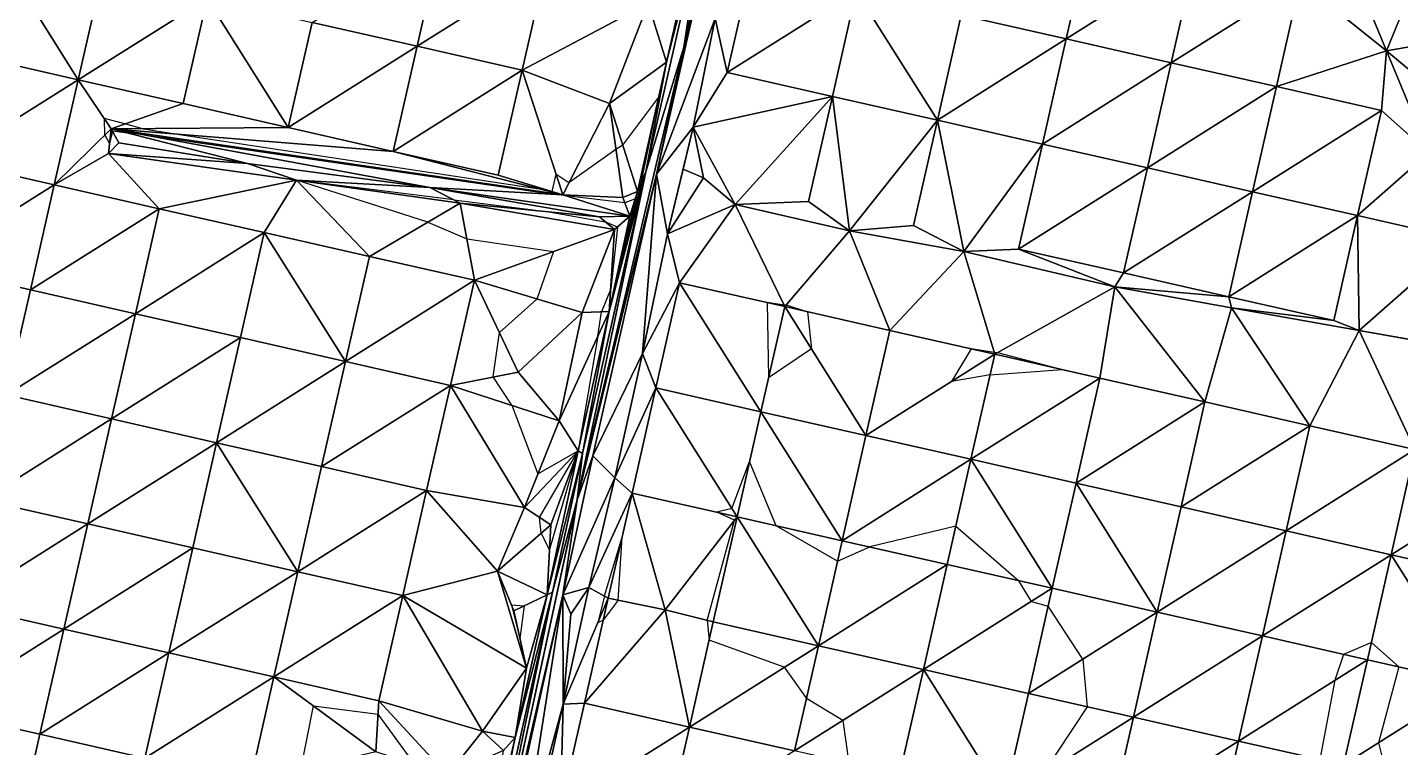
# Model space of a CAD drawing. Extents: x 452550 to 453808, y 451368 to 453069.
# Drawn here: x 453083.2 to 453210.6, y 452845 to 452911.9 of the extents above; entities that cross this region are included whole.
import ezdxf

# ---------------------------------------------------------------- set-up
doc = ezdxf.new("R2010")
doc.units = 0
doc.header["$LTSCALE"] = 0.35
doc.header["$MEASUREMENT"] = 0
doc.linetypes.add('DASHED', pattern=[5442.857143, 3628.571429, -1814.285714])
doc.layers.add('Default', color=42, linetype='Continuous', lineweight=25)
doc.layers.add('FPS_Contours-Minor', color=40, linetype='DASHED', lineweight=25)

msp = doc.modelspace()

# ---------------------------------------------------------------- linework, layer by layer
at = {"layer": 'Default', "color": 8, "linetype": 'Continuous', "lineweight": 25}
for points in [[(453144.1, 452910.04, 13.53), (453145.96, 452922.18, 13.94), (453152.18, 452946.52, 13.53)], [(453146.94, 452921.96, 13.94), (453144.1, 452910.04, 13.53), (453152.18, 452946.52, 13.53)], [(453140.58, 452898.47, 13.89), (453142.5, 452908.64, 13.97), (453145.96, 452922.18, 13.94)], [(453144.1, 452910.04, 13.53), (453140.58, 452898.47, 13.89), (453145.96, 452922.18, 13.94)], [(453141.55, 452898.25, 13.89), (453144.1, 452910.04, 13.53), (453146.94, 452921.96, 13.94)], [(453147.02, 452912.69, 13.92), (453141.55, 452898.25, 13.89), (453146.94, 452921.96, 13.94)], [(453142.5, 452908.64, 13.97), (453145.34, 452921.22, 14.04), (453145.96, 452922.18, 13.94)], [(453140.8, 452914.07, 13.93), (453145.34, 452921.22, 14.04), (453142.5, 452908.64, 13.97)], [(453179.6, 452910.8, 13.98), (453169.85, 452913.01, 13.96), (453181.81, 452920.55, 14)], [(453179.6, 452910.8, 13.98), (453181.81, 452920.55, 14), (453191.57, 452918.34, 14.01)], [(453201.32, 452916.13, 13.94), (453204.81, 452920.63, 14.03), (453209.35, 452909.69, 13.99)], [(453204.81, 452920.63, 14.03), (453211.07, 452913.92, 13.95), (453209.35, 452909.69, 13.99)], [(453078.12, 452909.23, 13.86), (453080.33, 452918.98, 13.91), (453087.87, 452907.01, 13.92)], [(453087.87, 452907.01, 13.92), (453080.33, 452918.98, 13.91), (453090.08, 452916.76, 13.97)], [(453119.34, 452910.11, 13.92), (453109.59, 452912.33, 13.9), (453121.55, 452919.87, 13.93)], [(453119.34, 452910.11, 13.92), (453121.55, 452919.87, 13.93), (453131.31, 452917.65, 13.96)], [(453129.09, 452907.9, 13.95), (453119.34, 452910.11, 13.92), (453131.31, 452917.65, 13.96)], [(453129.09, 452907.9, 13.95), (453131.31, 452917.65, 13.96), (453140.8, 452914.07, 13.93)], [(453189.35, 452908.59, 13.98), (453179.6, 452910.8, 13.98), (453191.57, 452918.34, 14.01)], [(453189.35, 452908.59, 13.98), (453191.57, 452918.34, 14.01), (453201.32, 452916.13, 13.94)], [(453087.87, 452907.01, 13.92), (453090.08, 452916.76, 13.97), (453099.84, 452914.55, 13.92)], [(453150.34, 452917.43, 13.98), (453148.13, 452907.68, 13.92), (453147.02, 452912.69, 13.92)], [(453148.13, 452907.68, 13.92), (453150.34, 452917.43, 13.98), (453160.1, 452915.22, 13.95)], [(453157.89, 452905.46, 13.96), (453148.13, 452907.68, 13.92), (453160.1, 452915.22, 13.95)], [(453157.89, 452905.46, 13.96), (453160.1, 452915.22, 13.95), (453167.64, 452903.25, 13.96)], [(453167.64, 452903.25, 13.96), (453160.1, 452915.22, 13.95), (453169.85, 452913.01, 13.96)], [(453199.11, 452906.38, 13.95), (453189.35, 452908.59, 13.98), (453201.32, 452916.13, 13.94)], [(453199.11, 452906.38, 13.95), (453201.32, 452916.13, 13.94), (453209.35, 452909.69, 13.99)], [(453097.62, 452904.8, 13.92), (453087.87, 452907.01, 13.92), (453099.84, 452914.55, 13.92)], [(453097.62, 452904.8, 13.92), (453099.84, 452914.55, 13.92), (453107.37, 452902.58, 13.9)], [(453107.37, 452902.58, 13.9), (453099.84, 452914.55, 13.92), (453109.59, 452912.33, 13.9)], [(453129.09, 452907.9, 13.95), (453140.8, 452914.07, 13.93), (453137.21, 452904.81, 13.93)], [(453137.21, 452904.81, 13.93), (453140.8, 452914.07, 13.93), (453142.5, 452908.64, 13.97)], [(453211.07, 452913.92, 13.95), (453220.82, 452911.71, 13.98), (453209.35, 452909.69, 13.99)], [(453147.02, 452912.69, 13.92), (453144.98, 452902.6, 13.95), (453141.55, 452898.25, 13.89)], [(453147.02, 452912.69, 13.92), (453148.13, 452907.68, 13.92), (453144.98, 452902.6, 13.95)], [(453167.64, 452903.25, 13.96), (453169.85, 452913.01, 13.96), (453179.6, 452910.8, 13.98)], [(453107.37, 452902.58, 13.9), (453109.59, 452912.33, 13.9), (453119.34, 452910.11, 13.92)], [(453220.82, 452911.71, 13.98), (453218.61, 452901.96, 13.95), (453209.35, 452909.69, 13.99)], [(453117.12, 452900.36, 13.93), (453107.37, 452902.58, 13.9), (453119.34, 452910.11, 13.92)], [(453117.12, 452900.36, 13.93), (453119.34, 452910.11, 13.92), (453129.09, 452907.9, 13.95)], [(453141.55, 452898.25, 13.89), (453134.19, 452868.02, 13.49), (453144.1, 452910.04, 13.53)], [(453134.19, 452868.02, 13.49), (453140.58, 452898.47, 13.89), (453144.1, 452910.04, 13.53)], [(453177.39, 452901.04, 13.97), (453167.64, 452903.25, 13.96), (453179.6, 452910.8, 13.98)], [(453177.39, 452901.04, 13.97), (453179.6, 452910.8, 13.98), (453189.35, 452908.59, 13.98)], [(453075.9, 452899.48, 13.88), (453078.12, 452909.23, 13.86), (453087.87, 452907.01, 13.92)], [(453137.21, 452904.81, 13.93), (453142.5, 452908.64, 13.97), (453139.8, 452896.63, 14.08)], [(453142.5, 452908.64, 13.97), (453140.58, 452898.47, 13.89), (453139.8, 452896.63, 14.08)], [(453187.14, 452898.83, 13.99), (453177.39, 452901.04, 13.97), (453189.35, 452908.59, 13.98)], [(453187.14, 452898.83, 13.99), (453189.35, 452908.59, 13.98), (453199.11, 452906.38, 13.95)], [(453208.86, 452904.17, 13.92), (453199.11, 452906.38, 13.95), (453209.35, 452909.69, 13.99)], [(453208.86, 452904.17, 13.92), (453209.35, 452909.69, 13.99), (453213.27, 452900.23, 14.01)], [(453209.35, 452909.69, 13.99), (453218.61, 452901.96, 13.95), (453213.27, 452900.23, 14.01)], [(453126.87, 452898.15, 13.95), (453117.12, 452900.36, 13.93), (453129.09, 452907.9, 13.95)], [(453126.87, 452898.15, 13.95), (453129.09, 452907.9, 13.95), (453132.86, 452896.34, 14.01)], [(453129.09, 452907.9, 13.95), (453137.21, 452904.81, 13.93), (453132.86, 452896.34, 14.01)], [(453148.13, 452907.68, 13.92), (453157.89, 452905.46, 13.96), (453144.98, 452902.6, 13.95)], [(453085.65, 452897.26, 13.84), (453075.9, 452899.48, 13.88), (453087.87, 452907.01, 13.92)], [(453085.65, 452897.26, 13.84), (453087.87, 452907.01, 13.92), (453090.92, 452902.47, 14.02)], [(453087.87, 452907.01, 13.92), (453097.62, 452904.8, 13.92), (453090.92, 452902.47, 14.02)], [(453196.9, 452896.62, 13.97), (453187.14, 452898.83, 13.99), (453199.11, 452906.38, 13.95)], [(453196.9, 452896.62, 13.97), (453199.11, 452906.38, 13.95), (453208.86, 452904.17, 13.92)], [(453090.92, 452902.47, 14.02), (453097.62, 452904.8, 13.92), (453107.37, 452902.58, 13.9)], [(453137.21, 452904.81, 13.93), (453138.42, 452896.09, 14.08), (453132.86, 452896.34, 14.01)], [(453139.8, 452896.63, 14.08), (453138.42, 452896.09, 14.08), (453137.21, 452904.81, 13.93)], [(453144.98, 452902.6, 13.95), (453157.89, 452905.46, 13.96), (453148.86, 452895.44, 13.64)], [(453157.89, 452905.46, 13.96), (453155.68, 452895.71, 13.93), (453148.86, 452895.44, 13.64)], [(453155.68, 452895.71, 13.93), (453157.89, 452905.46, 13.96), (453159.48, 452893, 13.8)], [(453157.89, 452905.46, 13.96), (453167.64, 452903.25, 13.96), (453159.48, 452893, 13.8)], [(453206.65, 452894.41, 13.95), (453196.9, 452896.62, 13.97), (453208.86, 452904.17, 13.92)], [(453206.65, 452894.41, 13.95), (453208.86, 452904.17, 13.92), (453213.27, 452900.23, 14.01)], [(453085.65, 452897.26, 13.84), (453090.92, 452902.47, 14.02), (453090.67, 452900.17, 13.99)], [(453090.92, 452902.47, 14.02), (453091.64, 452901.17, 13.91), (453090.67, 452900.17, 13.99)], [(453090.92, 452902.47, 14.02), (453107.37, 452902.58, 13.9), (453117.12, 452900.36, 13.93)], [(453117.12, 452900.36, 13.93), (453132.86, 452896.34, 14.01), (453090.92, 452902.47, 14.02)], [(453103.6, 452899.23, 13.87), (453091.64, 452901.17, 13.91), (453090.92, 452902.47, 14.02)], [(453120.53, 452897.02, 13.81), (453103.6, 452899.23, 13.87), (453090.92, 452902.47, 14.02)], [(453132.86, 452896.34, 14.01), (453120.53, 452897.02, 13.81), (453090.92, 452902.47, 14.02)], [(453141.55, 452898.25, 13.89), (453144.98, 452902.6, 13.95), (453142.59, 452892.7, 13.92)], [(453144.98, 452902.6, 13.95), (453144.05, 452898.71, 13.94), (453142.59, 452892.7, 13.92)], [(453144.98, 452902.6, 13.95), (453145.92, 452897.92, 13.94), (453144.05, 452898.71, 13.94)], [(453145.92, 452897.92, 13.94), (453144.98, 452902.6, 13.95), (453148.86, 452895.44, 13.64)], [(453167.64, 452903.25, 13.96), (453165.43, 452893.5, 13.91), (453159.48, 452893, 13.8)], [(453165.43, 452893.5, 13.91), (453167.64, 452903.25, 13.96), (453170.08, 452891.08, 13.74)], [(453167.64, 452903.25, 13.96), (453177.39, 452901.04, 13.97), (453170.08, 452891.08, 13.74)], [(453090.67, 452900.17, 13.99), (453091.64, 452901.17, 13.91), (453103.6, 452899.23, 13.87)], [(453177.39, 452901.04, 13.97), (453175.18, 452891.29, 13.94), (453170.08, 452891.08, 13.74)], [(453175.18, 452891.29, 13.94), (453177.39, 452901.04, 13.97), (453187.14, 452898.83, 13.99)], [(453095.4, 452895.04, 13.93), (453085.65, 452897.26, 13.84), (453090.67, 452900.17, 13.99)], [(453090.67, 452900.17, 13.99), (453103.6, 452899.23, 13.87), (453108.14, 452897.68, 14)], [(453095.4, 452895.04, 13.93), (453090.67, 452900.17, 13.99), (453108.14, 452897.68, 14)], [(453117.12, 452900.36, 13.93), (453126.87, 452898.15, 13.95), (453132.86, 452896.34, 14.01)], [(453216.4, 452892.2, 13.97), (453206.65, 452894.41, 13.95), (453213.27, 452900.23, 14.01)], [(453073.68, 452889.73, 13.96), (453075.9, 452899.48, 13.88), (453085.65, 452897.26, 13.84)], [(453120.53, 452897.02, 13.81), (453108.14, 452897.68, 14), (453103.6, 452899.23, 13.87)], [(453134.19, 452868.02, 13.49), (453134.69, 452872.34, 13.89), (453140.58, 452898.47, 13.89)], [(453134.69, 452872.34, 13.89), (453137.18, 452885.52, 13.98), (453140.58, 452898.47, 13.89)], [(453137.18, 452885.52, 13.98), (453139.8, 452896.63, 14.08), (453140.58, 452898.47, 13.89)], [(453145.92, 452897.92, 13.94), (453142.59, 452892.7, 13.92), (453144.05, 452898.71, 13.94)], [(453184.93, 452889.08, 13.93), (453175.18, 452891.29, 13.94), (453187.14, 452898.83, 13.99)], [(453184.93, 452889.08, 13.93), (453187.14, 452898.83, 13.99), (453196.9, 452896.62, 13.97)], [(453083.44, 452887.51, 13.93), (453073.68, 452889.73, 13.96), (453085.65, 452897.26, 13.84)], [(453083.44, 452887.51, 13.93), (453085.65, 452897.26, 13.84), (453095.4, 452895.04, 13.93)], [(453108.14, 452897.68, 14), (453105.15, 452892.83, 13.9), (453095.4, 452895.04, 13.93)], [(453114.91, 452890.61, 13.91), (453105.15, 452892.83, 13.9), (453108.14, 452897.68, 14)], [(453108.14, 452897.68, 14), (453120.53, 452897.02, 13.81), (453123.32, 452895.57, 14.05)], [(453114.91, 452890.61, 13.91), (453108.14, 452897.68, 14), (453123.32, 452895.57, 14.05)], [(453141.55, 452898.25, 13.89), (453135.66, 452872.12, 13.89), (453134.19, 452868.02, 13.49)], [(453141.55, 452898.25, 13.89), (453140.25, 452881.6, 14), (453135.66, 452872.12, 13.89)], [(453141.55, 452898.25, 13.89), (453142.59, 452892.7, 13.92), (453140.25, 452881.6, 14)], [(453142.59, 452892.7, 13.92), (453145.92, 452897.92, 13.94), (453148.86, 452895.44, 13.64)], [(453139.1, 452894.35, 13.8), (453136.27, 452894.3, 13.97), (453120.53, 452897.02, 13.81)], [(453136.27, 452894.3, 13.97), (453123.32, 452895.57, 14.05), (453120.53, 452897.02, 13.81)], [(453132.86, 452896.34, 14.01), (453139.1, 452894.35, 13.8), (453120.53, 452897.02, 13.81)], [(453132.86, 452896.34, 14.01), (453138.42, 452896.09, 14.08), (453139.1, 452894.35, 13.8)], [(453139.1, 452894.35, 13.8), (453139.8, 452896.63, 14.08), (453137.18, 452885.52, 13.98)], [(453139.8, 452896.63, 14.08), (453139.1, 452894.35, 13.8), (453138.42, 452896.09, 14.08)], [(453194.69, 452886.87, 13.9), (453184.93, 452889.08, 13.93), (453196.9, 452896.62, 13.97)], [(453194.69, 452886.87, 13.9), (453196.9, 452896.62, 13.97), (453206.65, 452894.41, 13.95)], [(453093.19, 452885.29, 13.97), (453083.44, 452887.51, 13.93), (453095.4, 452895.04, 13.93)], [(453093.19, 452885.29, 13.97), (453095.4, 452895.04, 13.93), (453105.15, 452892.83, 13.9)], [(453124.66, 452888.4, 13.94), (453114.91, 452890.61, 13.91), (453123.32, 452895.57, 14.05)], [(453123.32, 452895.57, 14.05), (453136.27, 452894.3, 13.97), (453137.66, 452893.11, 14.04)], [(453124.66, 452888.4, 13.94), (453123.32, 452895.57, 14.05), (453137.66, 452893.11, 14.04)], [(453143.71, 452888.17, 13.98), (453142.59, 452892.7, 13.92), (453148.86, 452895.44, 13.64)], [(453153.47, 452885.96, 14), (453143.71, 452888.17, 13.98), (453148.86, 452895.44, 13.64)], [(453148.86, 452895.44, 13.64), (453155.68, 452895.71, 13.93), (453159.48, 452893, 13.8)], [(453153.47, 452885.96, 14), (453148.86, 452895.44, 13.64), (453159.48, 452893, 13.8)], [(453136.27, 452894.3, 13.97), (453139.1, 452894.35, 13.8), (453137.66, 452893.11, 14.04)], [(453137.18, 452885.52, 13.98), (453137.66, 452893.11, 14.04), (453139.1, 452894.35, 13.8)], [(453159.48, 452893, 13.8), (453165.43, 452893.5, 13.91), (453170.08, 452891.08, 13.74)], [(453204.44, 452884.66, 13.88), (453194.69, 452886.87, 13.9), (453206.65, 452894.41, 13.95)], [(453204.44, 452884.66, 13.88), (453206.65, 452894.41, 13.95), (453206.8, 452883.75, 13.75)], [(453206.65, 452894.41, 13.95), (453216.4, 452892.2, 13.97), (453206.8, 452883.75, 13.75)], [(453102.94, 452883.08, 13.94), (453093.19, 452885.29, 13.97), (453105.15, 452892.83, 13.9)], [(453102.94, 452883.08, 13.94), (453105.15, 452892.83, 13.9), (453112.69, 452880.86, 13.92)], [(453112.69, 452880.86, 13.92), (453105.15, 452892.83, 13.9), (453114.91, 452890.61, 13.91)], [(453137.66, 452893.11, 14.04), (453134.66, 452885.41, 14.04), (453124.66, 452888.4, 13.94)], [(453137.18, 452885.52, 13.98), (453134.66, 452885.41, 14.04), (453137.66, 452893.11, 14.04)], [(453142.59, 452892.7, 13.92), (453143.71, 452888.17, 13.98), (453140.25, 452881.6, 14)], [(453163.22, 452883.75, 13.98), (453153.47, 452885.96, 14), (453159.48, 452893, 13.8)], [(453163.22, 452883.75, 13.98), (453159.48, 452893, 13.8), (453170.08, 452891.08, 13.74)], [(453216.4, 452892.2, 13.97), (453214.19, 452882.45, 13.88), (453206.8, 452883.75, 13.75)], [(453172.97, 452881.54, 14), (453163.22, 452883.75, 13.98), (453170.08, 452891.08, 13.74)], [(453170.08, 452891.08, 13.74), (453175.18, 452891.29, 13.94), (453184.1, 452887.8, 13.8)], [(453172.97, 452881.54, 14), (453170.08, 452891.08, 13.74), (453184.1, 452887.8, 13.8)], [(453175.18, 452891.29, 13.94), (453184.93, 452889.08, 13.93), (453184.1, 452887.8, 13.8)], [(453081.22, 452877.76, 13.92), (453073.68, 452889.73, 13.96), (453083.44, 452887.51, 13.93)], [(453112.69, 452880.86, 13.92), (453114.91, 452890.61, 13.91), (453124.66, 452888.4, 13.94)], [(453122.44, 452878.64, 13.93), (453112.69, 452880.86, 13.92), (453124.66, 452888.4, 13.94)], [(453122.44, 452878.64, 13.93), (453124.66, 452888.4, 13.94), (453128.73, 452879.89, 14.04)], [(453124.66, 452888.4, 13.94), (453134.66, 452885.41, 14.04), (453128.73, 452879.89, 14.04)], [(453143.71, 452888.17, 13.98), (453141.5, 452878.42, 13.96), (453140.25, 452881.6, 14)], [(453141.5, 452878.42, 13.96), (453143.71, 452888.17, 13.98), (453151.26, 452876.21, 14)], [(453151.26, 452876.21, 14), (453143.71, 452888.17, 13.98), (453153.47, 452885.96, 14)], [(453184.93, 452889.08, 13.93), (453194.69, 452886.87, 13.9), (453184.1, 452887.8, 13.8)], [(453081.22, 452877.76, 13.92), (453083.44, 452887.51, 13.93), (453093.19, 452885.29, 13.97)], [(453182.72, 452879.33, 14), (453172.97, 452881.54, 14), (453184.1, 452887.8, 13.8)], [(453192.48, 452877.12, 13.97), (453182.72, 452879.33, 14), (453184.1, 452887.8, 13.8)], [(453192.48, 452877.12, 13.97), (453184.1, 452887.8, 13.8), (453194.94, 452885.85, 13.66)], [(453184.1, 452887.8, 13.8), (453194.69, 452886.87, 13.9), (453194.94, 452885.85, 13.66)], [(453194.69, 452886.87, 13.9), (453204.44, 452884.66, 13.88), (453194.94, 452885.85, 13.66)], [(453151.26, 452876.21, 14), (453153.47, 452885.96, 14), (453161.01, 452874, 13.99)], [(453161.01, 452874, 13.99), (453153.47, 452885.96, 14), (453163.22, 452883.75, 13.98)], [(453202.23, 452874.91, 13.97), (453192.48, 452877.12, 13.97), (453194.94, 452885.85, 13.66)], [(453202.23, 452874.91, 13.97), (453194.94, 452885.85, 13.66), (453206.8, 452883.75, 13.75)], [(453194.94, 452885.85, 13.66), (453204.44, 452884.66, 13.88), (453206.8, 452883.75, 13.75)], [(453090.97, 452875.54, 13.96), (453081.22, 452877.76, 13.92), (453093.19, 452885.29, 13.97)], [(453090.97, 452875.54, 13.96), (453093.19, 452885.29, 13.97), (453102.94, 452883.08, 13.94)], [(453134.66, 452885.41, 14.04), (453132.53, 452875.37, 14.06), (453128.73, 452879.89, 14.04)], [(453132.53, 452875.37, 14.06), (453134.66, 452885.41, 14.04), (453137.18, 452885.52, 13.98)], [(453132.53, 452875.37, 14.06), (453137.18, 452885.52, 13.98), (453134.28, 452872.58, 14)], [(453134.69, 452872.34, 13.89), (453134.28, 452872.58, 14), (453137.18, 452885.52, 13.98)], [(453100.72, 452873.33, 13.95), (453090.97, 452875.54, 13.96), (453102.94, 452883.08, 13.94)], [(453100.72, 452873.33, 13.95), (453102.94, 452883.08, 13.94), (453112.69, 452880.86, 13.92)], [(453161.01, 452874, 13.99), (453163.22, 452883.75, 13.98), (453172.97, 452881.54, 14)], [(453211.98, 452872.7, 13.98), (453202.23, 452874.91, 13.97), (453206.8, 452883.75, 13.75)], [(453206.8, 452883.75, 13.75), (453214.19, 452882.45, 13.88), (453220.4, 452881.33, 13.82)], [(453211.98, 452872.7, 13.98), (453206.8, 452883.75, 13.75), (453220.4, 452881.33, 13.82)], [(453110.47, 452871.11, 13.93), (453100.72, 452873.33, 13.95), (453112.69, 452880.86, 13.92)], [(453110.47, 452871.11, 13.93), (453112.69, 452880.86, 13.92), (453122.44, 452878.64, 13.93)], [(453135.66, 452872.12, 13.89), (453140.25, 452881.6, 14), (453137.68, 452870.08, 13.94)], [(453140.25, 452881.6, 14), (453141.5, 452878.42, 13.96), (453137.68, 452870.08, 13.94)], [(453170.76, 452871.79, 13.98), (453161.01, 452874, 13.99), (453172.97, 452881.54, 14)], [(453170.76, 452871.79, 13.98), (453172.97, 452881.54, 14), (453182.72, 452879.33, 14)], [(453132.53, 452875.37, 14.06), (453122.44, 452878.64, 13.93), (453128.73, 452879.89, 14.04)], [(453180.51, 452869.58, 13.99), (453170.76, 452871.79, 13.98), (453182.72, 452879.33, 14)], [(453180.51, 452869.58, 13.99), (453182.72, 452879.33, 14), (453192.48, 452877.12, 13.97)], [(453120.22, 452868.89, 13.94), (453110.47, 452871.11, 13.93), (453122.44, 452878.64, 13.93)], [(453120.22, 452868.89, 13.94), (453122.44, 452878.64, 13.93), (453129.3, 452867.31, 13.96)], [(453122.44, 452878.64, 13.93), (453132.53, 452875.37, 14.06), (453129.3, 452867.31, 13.96)], [(453141.5, 452878.42, 13.96), (453139.29, 452868.66, 13.99), (453137.68, 452870.08, 13.94)], [(453139.29, 452868.66, 13.99), (453141.5, 452878.42, 13.96), (453149.04, 452866.45, 14)], [(453149.04, 452866.45, 14), (453141.5, 452878.42, 13.96), (453151.26, 452876.21, 14)], [(453079, 452868.01, 13.92), (453081.22, 452877.76, 13.92), (453090.97, 452875.54, 13.96)], [(453190.27, 452867.37, 13.96), (453180.51, 452869.58, 13.99), (453192.48, 452877.12, 13.97)], [(453190.27, 452867.37, 13.96), (453192.48, 452877.12, 13.97), (453202.23, 452874.91, 13.97)], [(453088.75, 452865.79, 13.94), (453079, 452868.01, 13.92), (453090.97, 452875.54, 13.96)], [(453088.75, 452865.79, 13.94), (453090.97, 452875.54, 13.96), (453100.72, 452873.33, 13.95)], [(453129.3, 452867.31, 13.96), (453132.53, 452875.37, 14.06), (453134.28, 452872.58, 14)], [(453149.04, 452866.45, 14), (453151.26, 452876.21, 14), (453158.8, 452864.24, 14)], [(453158.8, 452864.24, 14), (453151.26, 452876.21, 14), (453161.01, 452874, 13.99)], [(453200.02, 452865.16, 13.94), (453190.27, 452867.37, 13.96), (453202.23, 452874.91, 13.97)], [(453200.02, 452865.16, 13.94), (453202.23, 452874.91, 13.97), (453211.98, 452872.7, 13.98)], [(453098.51, 452863.57, 13.93), (453088.75, 452865.79, 13.94), (453100.72, 452873.33, 13.95)], [(453098.51, 452863.57, 13.93), (453100.72, 452873.33, 13.95), (453108.26, 452861.36, 13.94)], [(453108.26, 452861.36, 13.94), (453100.72, 452873.33, 13.95), (453110.47, 452871.11, 13.93)], [(453158.8, 452864.24, 14), (453161.01, 452874, 13.99), (453170.76, 452871.79, 13.98)], [(453131.75, 452865.71, 14.03), (453129.3, 452867.31, 13.96), (453134.28, 452872.58, 14)], [(453131.75, 452865.71, 14.03), (453134.28, 452872.58, 14), (453131.41, 452859.22, 13.95)], [(453131.41, 452859.22, 13.95), (453134.28, 452872.58, 14), (453134.69, 452872.34, 13.89)], [(453131.89, 452859.45, 13.82), (453131.41, 452859.22, 13.95), (453134.69, 452872.34, 13.89)], [(453134.19, 452868.02, 13.49), (453131.89, 452859.45, 13.82), (453134.69, 452872.34, 13.89)], [(453137.68, 452870.08, 13.94), (453132.87, 452859.23, 13.82), (453135.66, 452872.12, 13.89)], [(453132.87, 452859.23, 13.82), (453134.19, 452868.02, 13.49), (453135.66, 452872.12, 13.89)], [(453168.55, 452862.03, 14.01), (453158.8, 452864.24, 14), (453170.76, 452871.79, 13.98)], [(453168.55, 452862.03, 14.01), (453170.76, 452871.79, 13.98), (453178.3, 452859.82, 13.99)], [(453178.3, 452859.82, 13.99), (453170.76, 452871.79, 13.98), (453180.51, 452869.58, 13.99)], [(453209.77, 452862.94, 13.96), (453200.02, 452865.16, 13.94), (453211.98, 452872.7, 13.98)], [(453209.77, 452862.94, 13.96), (453211.98, 452872.7, 13.98), (453221.73, 452870.49, 13.99)], [(453108.26, 452861.36, 13.94), (453110.47, 452871.11, 13.93), (453120.22, 452868.89, 13.94)], [(453219.52, 452860.73, 13.98), (453209.77, 452862.94, 13.96), (453221.73, 452870.49, 13.99)], [(453137.68, 452870.08, 13.94), (453135.28, 452859.91, 13.94), (453132.87, 452859.23, 13.82)], [(453137.68, 452870.08, 13.94), (453139.29, 452868.66, 13.99), (453135.28, 452859.91, 13.94)], [(453178.3, 452859.82, 13.99), (453180.51, 452869.58, 13.99), (453188.06, 452857.61, 13.96)], [(453188.06, 452857.61, 13.96), (453180.51, 452869.58, 13.99), (453190.27, 452867.37, 13.96)], [(453076.79, 452858.26, 13.94), (453079, 452868.01, 13.92), (453088.75, 452865.79, 13.94)], [(453118.01, 452859.14, 13.95), (453108.26, 452861.36, 13.94), (453120.22, 452868.89, 13.94)], [(453118.01, 452859.14, 13.95), (453120.22, 452868.89, 13.94), (453126.79, 452861.41, 13.88)], [(453120.22, 452868.89, 13.94), (453129.3, 452867.31, 13.96), (453126.79, 452861.41, 13.88)], [(453123.23, 452817.34, 13.49), (453131.89, 452859.45, 13.82), (453134.19, 452868.02, 13.49)], [(453132.87, 452859.23, 13.82), (453123.23, 452817.34, 13.49), (453134.19, 452868.02, 13.49)], [(453139.29, 452868.66, 13.99), (453137.08, 452858.91, 14.01), (453135.28, 452859.91, 13.94)], [(453137.08, 452858.91, 14.01), (453139.29, 452868.66, 13.99), (453142.37, 452857.84, 13.93)], [(453139.29, 452868.66, 13.99), (453149.04, 452866.45, 14), (453142.37, 452857.84, 13.93)], [(453129.3, 452867.31, 13.96), (453131.75, 452865.71, 14.03), (453126.79, 452861.41, 13.88)], [(453149.04, 452866.45, 14), (453146.83, 452856.7, 14.01), (453142.37, 452857.84, 13.93)], [(453146.83, 452856.7, 14.01), (453149.04, 452866.45, 14), (453156.59, 452854.49, 14.02)], [(453156.59, 452854.49, 14.02), (453149.04, 452866.45, 14), (453158.8, 452864.24, 14)], [(453188.06, 452857.61, 13.96), (453190.27, 452867.37, 13.96), (453200.02, 452865.16, 13.94)], [(453086.54, 452856.04, 13.92), (453076.79, 452858.26, 13.94), (453088.75, 452865.79, 13.94)], [(453086.54, 452856.04, 13.92), (453088.75, 452865.79, 13.94), (453098.51, 452863.57, 13.93)], [(453131.75, 452865.71, 14.03), (453131.41, 452859.22, 13.95), (453126.79, 452861.41, 13.88)], [(453156.59, 452854.49, 14.02), (453158.8, 452864.24, 14), (453168.55, 452862.03, 14.01)], [(453197.81, 452855.4, 13.97), (453188.06, 452857.61, 13.96), (453200.02, 452865.16, 13.94)], [(453197.81, 452855.4, 13.97), (453200.02, 452865.16, 13.94), (453209.77, 452862.94, 13.96)], [(453096.29, 452853.82, 13.96), (453086.54, 452856.04, 13.92), (453098.51, 452863.57, 13.93)], [(453096.29, 452853.82, 13.96), (453098.51, 452863.57, 13.93), (453108.26, 452861.36, 13.94)], [(453207.56, 452853.19, 14.01), (453197.81, 452855.4, 13.97), (453209.77, 452862.94, 13.96)], [(453207.56, 452853.19, 14.01), (453209.77, 452862.94, 13.96), (453217.31, 452850.98, 13.98)], [(453217.31, 452850.98, 13.98), (453209.77, 452862.94, 13.96), (453219.52, 452860.73, 13.98)], [(453106.04, 452851.61, 13.95), (453096.29, 452853.82, 13.96), (453108.26, 452861.36, 13.94)], [(453106.04, 452851.61, 13.95), (453108.26, 452861.36, 13.94), (453118.01, 452859.14, 13.95)], [(453118.01, 452859.14, 13.95), (453126.79, 452861.41, 13.88), (453129.49, 452852.4, 13.98)], [(453131.41, 452859.22, 13.95), (453128.32, 452857.74, 14.02), (453126.79, 452861.41, 13.88)], [(453126.79, 452861.41, 13.88), (453128.32, 452857.74, 14.02), (453129.49, 452852.4, 13.98)], [(453166.34, 452852.28, 14.03), (453156.59, 452854.49, 14.02), (453168.55, 452862.03, 14.01)], [(453166.34, 452852.28, 14.03), (453168.55, 452862.03, 14.01), (453178.3, 452859.82, 13.99)], [(453115.79, 452849.39, 13.97), (453106.04, 452851.61, 13.95), (453118.01, 452859.14, 13.95)], [(453115.79, 452849.39, 13.97), (453118.01, 452859.14, 13.95), (453125.4, 452846.56, 13.97)], [(453125.4, 452846.56, 13.97), (453118.01, 452859.14, 13.95), (453129.49, 452852.4, 13.98)], [(453122.55, 452817.3, 13.85), (453128.44, 452845.98, 13.97), (453131.89, 452859.45, 13.82)], [(453123.23, 452817.34, 13.49), (453122.55, 452817.3, 13.85), (453131.89, 452859.45, 13.82)], [(453123.53, 452817.08, 13.85), (453123.23, 452817.34, 13.49), (453132.87, 452859.23, 13.82)], [(453129.04, 452834.85, 13.92), (453123.53, 452817.08, 13.85), (453132.87, 452859.23, 13.82)], [(453129.49, 452852.4, 13.98), (453128.32, 452857.74, 14.02), (453131.41, 452859.22, 13.95)], [(453128.44, 452845.98, 13.97), (453131.41, 452859.22, 13.95), (453131.89, 452859.45, 13.82)], [(453129.49, 452852.4, 13.98), (453131.41, 452859.22, 13.95), (453128.44, 452845.98, 13.97)], [(453132.87, 452859.23, 13.82), (453132.88, 452849.08, 13.95), (453129.04, 452834.85, 13.92)], [(453135.28, 452859.91, 13.94), (453133.62, 452857.42, 13.98), (453132.87, 452859.23, 13.82)], [(453132.87, 452859.23, 13.82), (453133.62, 452857.42, 13.98), (453132.88, 452849.08, 13.95)], [(453135.28, 452859.91, 13.94), (453137.08, 452858.91, 14.01), (453132.88, 452849.08, 13.95)], [(453133.62, 452857.42, 13.98), (453135.28, 452859.91, 13.94), (453132.88, 452849.08, 13.95)], [(453137.08, 452858.91, 14.01), (453134.87, 452849.16, 13.95), (453132.88, 452849.08, 13.95)], [(453134.87, 452849.16, 13.95), (453137.08, 452858.91, 14.01), (453142.37, 452857.84, 13.93)], [(453176.09, 452850.07, 14.03), (453166.34, 452852.28, 14.03), (453178.3, 452859.82, 13.99)], [(453176.09, 452850.07, 14.03), (453178.3, 452859.82, 13.99), (453188.06, 452857.61, 13.96)], [(453074.57, 452848.5, 13.97), (453076.79, 452858.26, 13.94), (453086.54, 452856.04, 13.92)], [(453144.62, 452846.95, 13.95), (453134.87, 452849.16, 13.95), (453142.37, 452857.84, 13.93)], [(453146.83, 452856.7, 14.01), (453144.62, 452846.95, 13.95), (453142.37, 452857.84, 13.93)], [(453185.85, 452847.86, 13.98), (453176.09, 452850.07, 14.03), (453188.06, 452857.61, 13.96)], [(453185.85, 452847.86, 13.98), (453188.06, 452857.61, 13.96), (453197.81, 452855.4, 13.97)], [(453144.62, 452846.95, 13.95), (453146.83, 452856.7, 14.01), (453156.59, 452854.49, 14.02)], [(453084.32, 452846.29, 13.97), (453074.57, 452848.5, 13.97), (453086.54, 452856.04, 13.92)], [(453084.32, 452846.29, 13.97), (453086.54, 452856.04, 13.92), (453096.29, 452853.82, 13.96)], [(453195.6, 452845.65, 13.97), (453185.85, 452847.86, 13.98), (453197.81, 452855.4, 13.97)], [(453195.6, 452845.65, 13.97), (453197.81, 452855.4, 13.97), (453207.56, 452853.19, 14.01)], [(453094.07, 452844.07, 13.97), (453084.32, 452846.29, 13.97), (453096.29, 452853.82, 13.96)], [(453094.07, 452844.07, 13.97), (453096.29, 452853.82, 13.96), (453106.04, 452851.61, 13.95)], [(453154.38, 452844.74, 13.98), (453144.62, 452846.95, 13.95), (453156.59, 452854.49, 14.02)], [(453154.38, 452844.74, 13.98), (453156.59, 452854.49, 14.02), (453166.34, 452852.28, 14.03)], [(453205.35, 452843.44, 14.01), (453195.6, 452845.65, 13.97), (453207.56, 452853.19, 14.01)], [(453205.35, 452843.44, 14.01), (453207.56, 452853.19, 14.01), (453217.31, 452850.98, 13.98)], [(453103.82, 452841.86, 13.95), (453094.07, 452844.07, 13.97), (453106.04, 452851.61, 13.95)], [(453103.82, 452841.86, 13.95), (453106.04, 452851.61, 13.95), (453115.51, 452844.66, 14.08)], [(453106.04, 452851.61, 13.95), (453115.79, 452849.39, 13.97), (453115.51, 452844.66, 14.08)], [(453128.44, 452845.98, 13.97), (453125.4, 452846.56, 13.97), (453129.49, 452852.4, 13.98)], [(453164.13, 452842.53, 14.02), (453154.38, 452844.74, 13.98), (453166.34, 452852.28, 14.03)], [(453164.13, 452842.53, 14.02), (453166.34, 452852.28, 14.03), (453173.88, 452840.32, 14.01)], [(453173.88, 452840.32, 14.01), (453166.34, 452852.28, 14.03), (453176.09, 452850.07, 14.03)], [(453173.88, 452840.32, 14.01), (453176.09, 452850.07, 14.03), (453185.85, 452847.86, 13.98)], [(453215.1, 452841.23, 13.99), (453205.35, 452843.44, 14.01), (453217.31, 452850.98, 13.98)], [(453115.79, 452849.39, 13.97), (453122.15, 452842.49, 13.93), (453115.51, 452844.66, 14.08)], [(453115.79, 452849.39, 13.97), (453125.4, 452846.56, 13.97), (453122.15, 452842.49, 13.93)], [(453132.88, 452849.08, 13.95), (453130.19, 452836.93, 13.95), (453129.04, 452834.85, 13.92)], [(453132.88, 452849.08, 13.95), (453132.66, 452839.41, 13.97), (453130.19, 452836.93, 13.95)], [(453132.66, 452839.41, 13.97), (453134.87, 452849.16, 13.95), (453144.62, 452846.95, 13.95)], [(453134.87, 452849.16, 13.95), (453132.66, 452839.41, 13.97), (453132.88, 452849.08, 13.95)], [(453082.1, 452836.54, 13.97), (453074.57, 452848.5, 13.97), (453084.32, 452846.29, 13.97)], [(453183.63, 452838.11, 13.99), (453173.88, 452840.32, 14.01), (453185.85, 452847.86, 13.98)], [(453183.63, 452838.11, 13.99), (453185.85, 452847.86, 13.98), (453195.6, 452845.65, 13.97)], [(453082.1, 452836.54, 13.97), (453084.32, 452846.29, 13.97), (453094.07, 452844.07, 13.97)], [(453125.4, 452846.56, 13.97), (453127.35, 452844.78, 13.96), (453122.15, 452842.49, 13.93)], [(453125.4, 452846.56, 13.97), (453128.44, 452845.98, 13.97), (453127.35, 452844.78, 13.96)], [(453142.41, 452837.2, 13.97), (453132.66, 452839.41, 13.97), (453144.62, 452846.95, 13.95)], [(453142.41, 452837.2, 13.97), (453144.62, 452846.95, 13.95), (453154.38, 452844.74, 13.98)], [(453122.55, 452817.3, 13.85), (453125.23, 452831.91, 14.09), (453128.44, 452845.98, 13.97)], [(453127.35, 452844.78, 13.96), (453128.44, 452845.98, 13.97), (453125.23, 452831.91, 14.09)], [(453193.39, 452835.9, 13.99), (453183.63, 452838.11, 13.99), (453195.6, 452845.65, 13.97)], [(453193.39, 452835.9, 13.99), (453195.6, 452845.65, 13.97), (453205.35, 452843.44, 14.01)]]:
    msp.add_3dface(points, dxfattribs=at)
at = {"layer": 'FPS_Contours-Minor', "color": 12, "linetype": 'Continuous', "lineweight": 25}
for p, q in [((453138.44, 452900.93, 14), (453141.77, 452905.4, 14)), ((453140.13, 452897.4, 14), (453141.77, 452905.4, 14)), ((453092.2, 452902.92, 14), (453090.3, 452903.41, 14)), ((453090.33, 452901.88, 14), (453090.3, 452903.41, 14)), ((453091.06, 452902.23, 14), (453090.77, 452901.08, 14)), ((453092.65, 452902.03, 14), (453091.06, 452902.23, 14)), ((453093.76, 452902.49, 14), (453092.2, 452902.92, 14)), ((453093.76, 452902.49, 14), (453096.87, 452901.99, 14)), ((453090.33, 452901.88, 14), (453090.77, 452901.08, 14)), ((453093.8, 452901.94, 14), (453092.65, 452902.03, 14)), ((453093.8, 452901.94, 14), (453132.17, 452896.37, 14)), ((453096.87, 452901.99, 14), (453130.67, 452896.9, 14)), ((453138.44, 452900.93, 14), (453137.8, 452900.53, 14)), ((453137.8, 452900.53, 14), (453133.43, 452897.44, 14)), ((453122.73, 452895.87, 14), (453108.14, 452897.68, 14)), ((453120.34, 452893.81, 14), (453108.14, 452897.68, 14)), ((453132.23, 452898.26, 14), (453131.83, 452896.65, 14)), ((453133.43, 452897.44, 14), (453132.23, 452898.26, 14)), ((453140.13, 452897.4, 14), (453137.63, 452887.45, 14)), ((453122.73, 452895.87, 14), (453131.58, 452894.76, 14)), ((453130.67, 452896.9, 14), (453131.83, 452896.65, 14)), ((453133.19, 452896.23, 14), (453132.17, 452896.37, 14)), ((453138.61, 452895.6, 14), (453133.19, 452896.23, 14)), ((453139.6, 452895.97, 14), (453137.63, 452887.45, 14)), ((453139.6, 452895.97, 14), (453138.61, 452895.6, 14)), ((453131.58, 452894.76, 14), (453136.81, 452893.84, 14)), ((453120.34, 452893.81, 14), (453123.94, 452892.26, 14)), ((453137.93, 452893.34, 14), (453136.81, 452893.84, 14)), ((453137.93, 452893.34, 14), (453137.31, 452887.6, 14)), ((453123.94, 452892.26, 14), (453132, 452891.06, 14)), ((453132, 452891.06, 14), (453130.46, 452886.66, 14)), ((453137.31, 452887.6, 14), (453136.45, 452885.49, 14)), ((453126.98, 452883.55, 14), (453130.46, 452886.66, 14)), ((453151.84, 452886.33, 14), (453151.96, 452879.34, 14)), ((453153.41, 452886.08, 14), (453151.84, 452886.33, 14)), ((453153.41, 452886.08, 14), (453153.61, 452886.12, 14)), ((453153.61, 452886.12, 14), (453155.59, 452885.48, 14)), ((453136.12, 452883.21, 14), (453136.45, 452885.49, 14)), ((453155.59, 452885.48, 14), (453155.94, 452882.04, 14)), ((453126.39, 452879.43, 14), (453126.98, 452883.55, 14)), ((453136.12, 452883.21, 14), (453134.28, 452872.58, 14)), ((453155.94, 452882.04, 14), (453151.96, 452879.34, 14)), ((453170.78, 452882.03, 14), (453168.95, 452879, 14)), ((453172.92, 452881.71, 14), (453170.78, 452882.03, 14)), ((453134.4, 452869.01, 13.5), (453137.33, 452881.34, 13.5)), ((453134.43, 452869.01, 13.5), (453137.33, 452881.34, 13.5)), ((453140.26, 452881.64, 14), (453140.24, 452881.58, 14)), ((453140.24, 452881.58, 14), (453140.24, 452881.55, 14)), ((453140.24, 452881.55, 14), (453140.26, 452881.58, 14)), ((453140.26, 452881.58, 14), (453140.29, 452881.68, 14)), ((453140.26, 452881.64, 14), (453140.29, 452881.68, 14)), ((453140.26, 452881.64, 14), (453140.26, 452881.64, 14)), ((453172.92, 452881.71, 14), (453173.23, 452881.69, 14)), ((453173.23, 452881.69, 14), (453179.21, 452880.12, 14)), ((453128.13, 452876.8, 14), (453126.39, 452879.43, 14)), ((453172.54, 452879.63, 14), (453168.95, 452879, 14)), ((453172.54, 452879.63, 14), (453179.21, 452880.12, 14)), ((453128.13, 452876.8, 14), (453130.55, 452870.43, 14)), ((453130.55, 452870.43, 14), (453134.28, 452872.58, 14)), ((453130.71, 452866.39, 14), (453134.28, 452872.58, 14)), ((453131.63, 452863.37, 14), (453134.28, 452872.58, 14)), ((453148.55, 452867.24, 14), (453150.21, 452871.58, 14)), ((453152.68, 452865.63, 14), (453150.21, 452871.58, 14)), ((453134.21, 452868.16, 13.5), (453134.4, 452869.01, 13.5)), ((453134.24, 452868.16, 13.5), (453134.43, 452869.01, 13.5)), ((453134.21, 452868.16, 13.5), (453134.1, 452867.69, 13.5)), ((453134.24, 452868.16, 13.5), (453134.14, 452867.68, 13.5)), ((453134.1, 452867.69, 13.5), (453123.47, 452818.48, 13.5)), ((453134.14, 452867.68, 13.5), (453123.49, 452818.48, 13.5)), ((453148.55, 452867.24, 14), (453147.17, 452866.88, 14)), ((453148.81, 452866.16, 14), (453147.17, 452866.88, 14)), ((453130.85, 452864.93, 14), (453130.71, 452866.39, 14)), ((453146.27, 452856.84, 14), (453148.81, 452866.16, 14)), ((453158.36, 452862.33, 14), (453152.68, 452865.63, 14)), ((453169.36, 452865.59, 14), (453161.38, 452863.66, 14)), ((453169.36, 452865.59, 14), (453175.2, 452860.53, 14)), ((453130.85, 452864.93, 14), (453131.63, 452863.37, 14)), ((453136.73, 452859.11, 14), (453138.37, 452864.58, 14)), ((453138, 452858.73, 14), (453138.37, 452864.58, 14)), ((453158.36, 452862.33, 14), (453161.38, 452863.66, 14)), ((453176.38, 452858.61, 14), (453175.2, 452860.53, 14)), ((453136.73, 452859.11, 14), (453136.1, 452856.61, 14)), ((453128.09, 452858.28, 14), (453129.27, 452858.2, 14)), ((453128.09, 452858.28, 14), (453128.88, 452855.17, 14)), ((453129.27, 452858.2, 14), (453128.88, 452855.17, 14)), ((453138, 452858.73, 14), (453136.62, 452856.87, 14)), ((453176.38, 452858.61, 14), (453177.93, 452858.16, 14)), ((453181.13, 452853.25, 14), (453177.93, 452858.16, 14)), ((453136.62, 452856.87, 14), (453136.1, 452856.61, 14)), ((453146.27, 452856.84, 14), (453146.45, 452855.01, 14)), ((453153.41, 452852.49, 14), (453146.45, 452855.01, 14)), ((453207.93, 452854.8, 14), (453205.35, 452853.69, 14)), ((453207.93, 452854.8, 14), (453210.47, 452852.53, 14)), ((453153.41, 452852.49, 14), (453155.48, 452849.59, 14)), ((453181.13, 452853.25, 14), (453181.54, 452848.84, 14)), ((453205.35, 452853.69, 14), (453204.55, 452851.29, 14)), ((453210.47, 452852.53, 14), (453208.58, 452845.48, 14)), ((453204.55, 452851.29, 14), (453203.14, 452843.94, 14)), ((453108.55, 452842.99, 14), (453109.7, 452848.92, 14)), ((453109.7, 452848.92, 14), (453115.72, 452848.13, 14)), ((453158.86, 452847.56, 14), (453155.48, 452849.59, 14)), ((453181.54, 452848.84, 14), (453177.38, 452842.53, 14)), ((453119.13, 452843.48, 14), (453115.72, 452848.13, 14)), ((453158.86, 452847.56, 14), (453159.43, 452843.59, 14)), ((453208.58, 452845.48, 14), (453209.34, 452842.53, 14))]:
    msp.add_line(p, q, dxfattribs=at)

doc.saveas('drawing.dxf')
